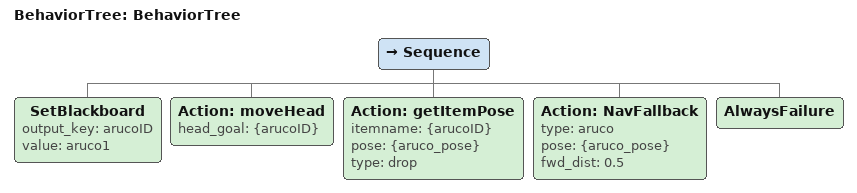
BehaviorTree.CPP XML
<?xml version="1.0"?>
<root main_tree_to_execute="BehaviorTree">
    <BehaviorTree ID="BehaviorTree">
        <Sequence>
            <SetBlackboard output_key="arucoID" value="aruco1"/>
            <Action ID="moveHead" head_goal="{arucoID}"/>
            <Action ID="getItemPose" itemname="{arucoID}" pose="{aruco_pose}" type="drop"/>
            <Action ID="NavFallback" type="aruco" pose="{aruco_pose}" fwd_dist="0.5"/>
            <AlwaysFailure/>
        </Sequence>
    </BehaviorTree>
</root>
